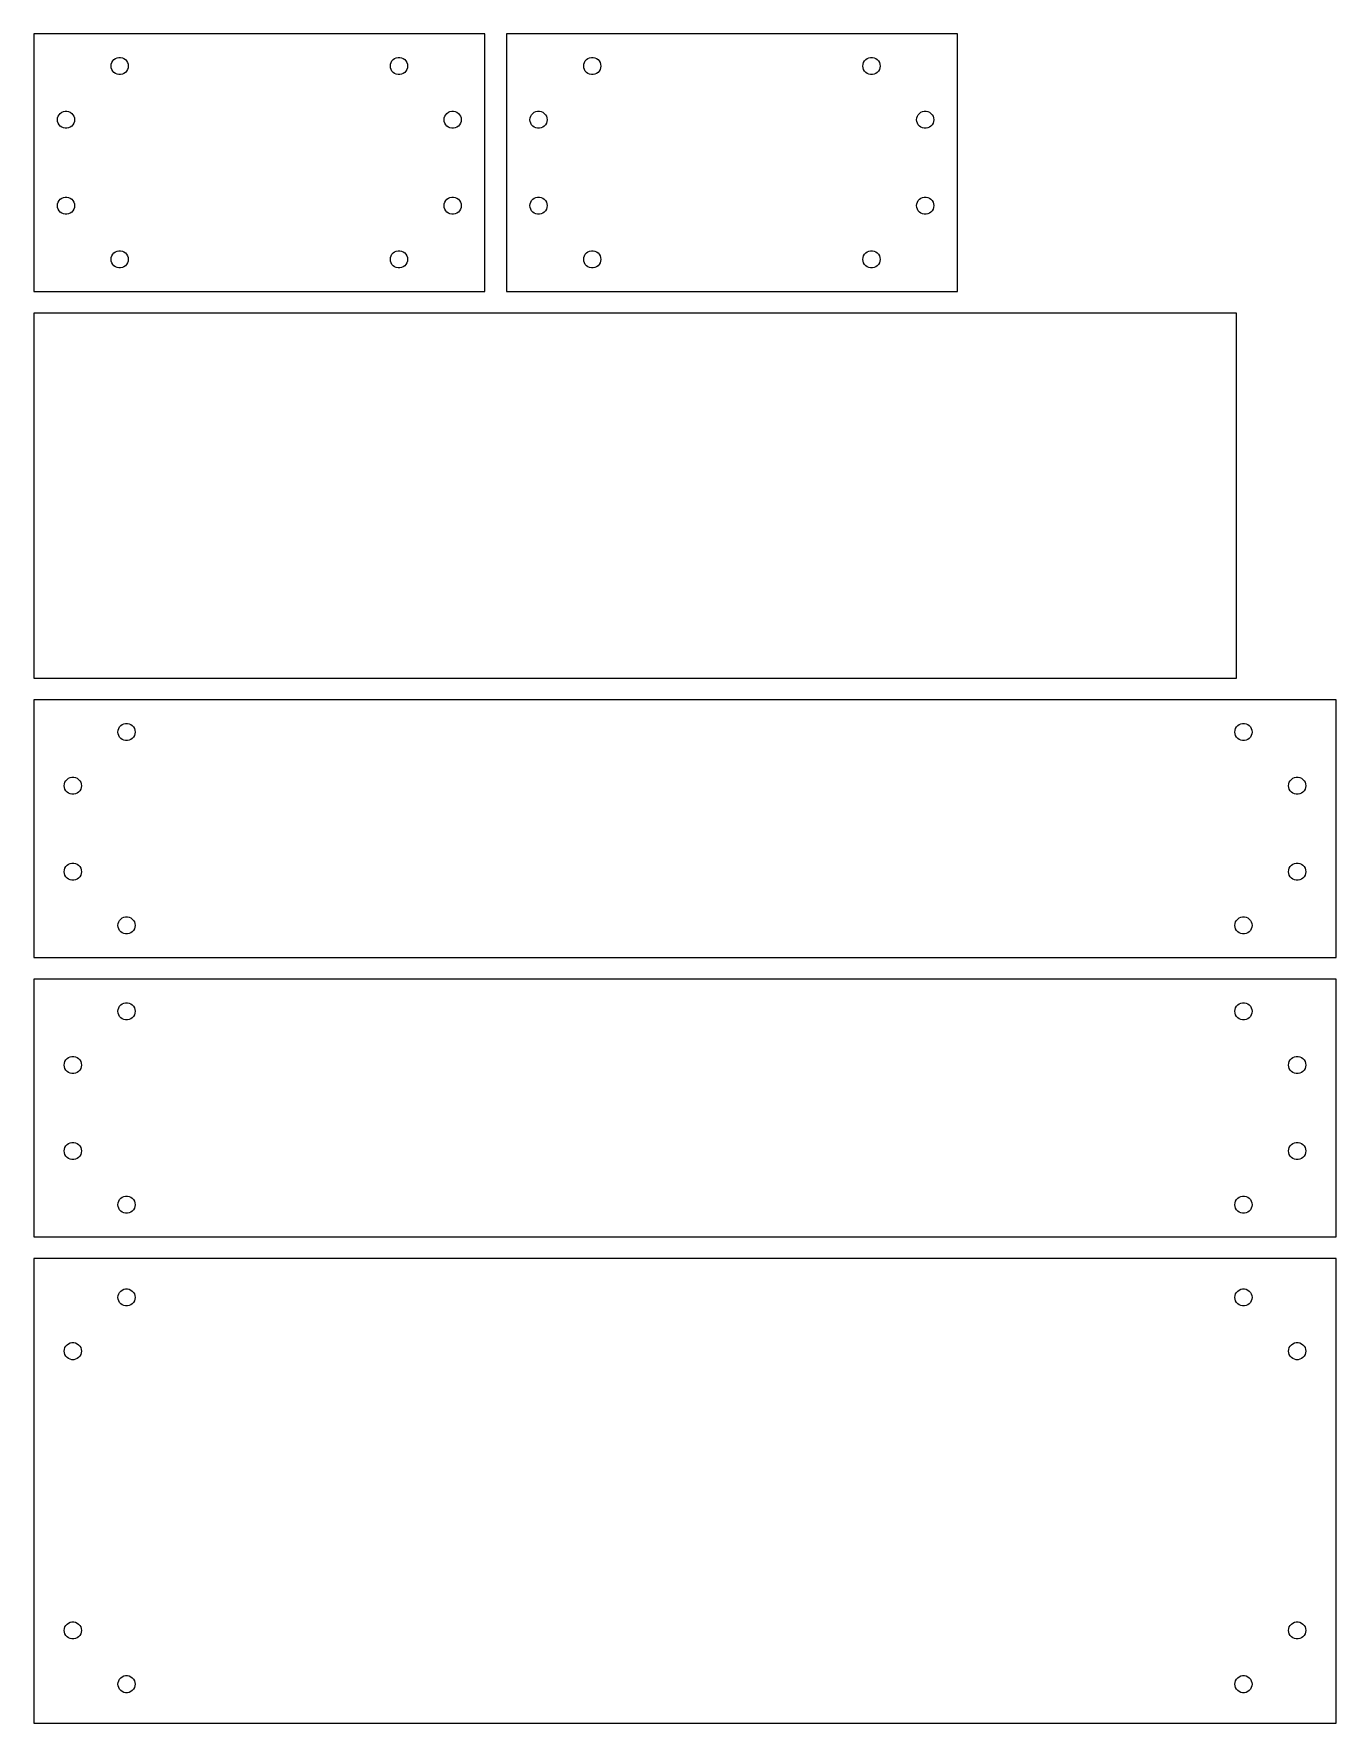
# Model space of a CAD drawing. Header units: metres. Extents: x 0 to 303, y 0 to 393.
import ezdxf

# ---------------------------------------------------------------- set-up
doc = ezdxf.new("R2010")
doc.units = ezdxf.units.M

msp = doc.modelspace()

# ---------------------------------------------------------------- linework, layer by layer
for p, q in [((105, 393.175), (0, 393.175)), ((0, 393.175), (0, 333.175)), ((105, 333.175), (105, 393.175)), ((215, 393.175), (110, 393.175)), ((110, 393.175), (110, 333.175)), ((215, 333.175), (215, 393.175)), ((18, 385.675), (18.0437, 386.091)), ((18.0437, 385.259), (18, 385.675)), ((18.0437, 386.091), (18.1729, 386.488)), ((18.1729, 386.488), (18.382, 386.851)), ((18.382, 386.851), (18.6617, 387.161)), ((18.6617, 387.161), (19, 387.407)), ((19, 387.407), (19.382, 387.577)), ((19.382, 387.577), (19.7909, 387.664)), ((19.7909, 387.664), (20.209, 387.664)), ((20.209, 387.664), (20.618, 387.577)), ((20.618, 387.577), (21, 387.407)), ((21, 387.407), (21.3383, 387.161)), ((21.3383, 387.161), (21.618, 386.851)), ((21.618, 386.851), (21.8271, 386.488)), ((21.8271, 386.488), (21.9563, 386.091)), ((21.9563, 386.091), (22, 385.675)), ((22, 385.675), (21.9563, 385.259)), ((83, 385.675), (83.0437, 386.091)), ((83.0437, 385.259), (83, 385.675)), ((83.0437, 386.091), (83.1729, 386.488)), ((83.1729, 386.488), (83.382, 386.851)), ((83.382, 386.851), (83.6617, 387.161)), ((83.6617, 387.161), (84, 387.407)), ((84, 387.407), (84.382, 387.577)), ((84.382, 387.577), (84.7909, 387.664)), ((84.7909, 387.664), (85.2091, 387.664)), ((85.2091, 387.664), (85.618, 387.577)), ((85.618, 387.577), (86, 387.407)), ((86, 387.407), (86.3383, 387.161)), ((86.3383, 387.161), (86.618, 386.851)), ((86.618, 386.851), (86.8271, 386.488)), ((86.8271, 386.488), (86.9563, 386.091)), ((86.9563, 386.091), (87, 385.675)), ((87, 385.675), (86.9563, 385.259)), ((128, 385.675), (128.044, 386.091)), ((128.044, 385.259), (128, 385.675)), ((128.044, 386.091), (128.173, 386.488)), ((128.173, 386.488), (128.382, 386.851)), ((128.382, 386.851), (128.662, 387.161)), ((128.662, 387.161), (129, 387.407)), ((129, 387.407), (129.382, 387.577)), ((129.382, 387.577), (129.791, 387.664)), ((129.791, 387.664), (130.209, 387.664)), ((130.209, 387.664), (130.618, 387.577)), ((130.618, 387.577), (131, 387.407)), ((131, 387.407), (131.338, 387.161)), ((131.338, 387.161), (131.618, 386.851)), ((131.618, 386.851), (131.827, 386.488)), ((131.827, 386.488), (131.956, 386.091)), ((131.956, 386.091), (132, 385.675)), ((132, 385.675), (131.956, 385.259)), ((193, 385.675), (193.044, 386.091)), ((193.044, 385.259), (193, 385.675)), ((193.044, 386.091), (193.173, 386.488)), ((193.173, 386.488), (193.382, 386.851)), ((193.382, 386.851), (193.662, 387.161)), ((193.662, 387.161), (194, 387.407)), ((194, 387.407), (194.382, 387.577)), ((194.382, 387.577), (194.791, 387.664)), ((194.791, 387.664), (195.209, 387.664)), ((195.209, 387.664), (195.618, 387.577)), ((195.618, 387.577), (196, 387.407)), ((196, 387.407), (196.338, 387.161)), ((196.338, 387.161), (196.618, 386.851)), ((196.618, 386.851), (196.827, 386.488)), ((196.827, 386.488), (196.956, 386.091)), ((196.956, 386.091), (197, 385.675)), ((197, 385.675), (196.956, 385.259)), ((18.1729, 384.862), (18.0437, 385.259)), ((18.382, 384.499), (18.1729, 384.862)), ((18.6617, 384.189), (18.382, 384.499)), ((19, 383.943), (18.6617, 384.189)), ((19.382, 383.773), (19, 383.943)), ((19.7909, 383.686), (19.382, 383.773)), ((20.209, 383.686), (19.7909, 383.686)), ((20.618, 383.773), (20.209, 383.686)), ((21, 383.943), (20.618, 383.773)), ((21.3383, 384.189), (21, 383.943)), ((21.618, 384.499), (21.3383, 384.189)), ((21.8271, 384.862), (21.618, 384.499)), ((21.9563, 385.259), (21.8271, 384.862)), ((83.1729, 384.862), (83.0437, 385.259)), ((83.382, 384.499), (83.1729, 384.862)), ((83.6617, 384.189), (83.382, 384.499)), ((84, 383.943), (83.6617, 384.189)), ((84.382, 383.773), (84, 383.943)), ((84.7909, 383.686), (84.382, 383.773)), ((85.2091, 383.686), (84.7909, 383.686)), ((85.618, 383.773), (85.2091, 383.686)), ((86, 383.943), (85.618, 383.773)), ((86.3383, 384.189), (86, 383.943)), ((86.618, 384.499), (86.3383, 384.189)), ((86.8271, 384.862), (86.618, 384.499)), ((86.9563, 385.259), (86.8271, 384.862)), ((128.173, 384.862), (128.044, 385.259)), ((128.382, 384.499), (128.173, 384.862)), ((128.662, 384.189), (128.382, 384.499)), ((129, 383.943), (128.662, 384.189)), ((129.382, 383.773), (129, 383.943)), ((129.791, 383.686), (129.382, 383.773)), ((130.209, 383.686), (129.791, 383.686)), ((130.618, 383.773), (130.209, 383.686)), ((131, 383.943), (130.618, 383.773)), ((131.338, 384.189), (131, 383.943)), ((131.618, 384.499), (131.338, 384.189)), ((131.827, 384.862), (131.618, 384.499)), ((131.956, 385.259), (131.827, 384.862)), ((193.173, 384.862), (193.044, 385.259)), ((193.382, 384.499), (193.173, 384.862)), ((193.662, 384.189), (193.382, 384.499)), ((194, 383.943), (193.662, 384.189)), ((194.382, 383.773), (194, 383.943)), ((194.791, 383.686), (194.382, 383.773)), ((195.209, 383.686), (194.791, 383.686)), ((195.618, 383.773), (195.209, 383.686)), ((196, 383.943), (195.618, 383.773)), ((196.338, 384.189), (196, 383.943)), ((196.618, 384.499), (196.338, 384.189)), ((196.827, 384.862), (196.618, 384.499)), ((196.956, 385.259), (196.827, 384.862)), ((5.5, 373.175), (5.5437, 373.591)), ((5.5437, 373.591), (5.6729, 373.988)), ((5.6729, 373.988), (5.88196, 374.351)), ((5.88196, 374.351), (6.16173, 374.661)), ((6.16173, 374.661), (6.5, 374.907)), ((6.5, 374.907), (6.88196, 375.077)), ((6.88196, 375.077), (7.29094, 375.164)), ((7.29094, 375.164), (7.70905, 375.164)), ((7.70905, 375.164), (8.11803, 375.077)), ((8.11803, 375.077), (8.5, 374.907)), ((8.5, 374.907), (8.83826, 374.661)), ((8.83826, 374.661), (9.11803, 374.351)), ((9.11803, 374.351), (9.32709, 373.988)), ((9.32709, 373.988), (9.45628, 373.591)), ((9.45628, 373.591), (9.5, 373.175)), ((95.5, 373.175), (95.5437, 373.591)), ((95.5437, 373.591), (95.6729, 373.988)), ((95.6729, 373.988), (95.882, 374.351)), ((95.882, 374.351), (96.1617, 374.661)), ((96.1617, 374.661), (96.5, 374.907)), ((96.5, 374.907), (96.882, 375.077)), ((96.882, 375.077), (97.2909, 375.164)), ((97.2909, 375.164), (97.7091, 375.164)), ((97.7091, 375.164), (98.118, 375.077)), ((98.118, 375.077), (98.5, 374.907)), ((98.5, 374.907), (98.8383, 374.661)), ((98.8383, 374.661), (99.118, 374.351)), ((99.118, 374.351), (99.3271, 373.988)), ((99.3271, 373.988), (99.4563, 373.591)), ((99.4563, 373.591), (99.5, 373.175)), ((115.5, 373.175), (115.544, 373.591)), ((115.544, 373.591), (115.673, 373.988)), ((115.673, 373.988), (115.882, 374.351)), ((115.882, 374.351), (116.162, 374.661)), ((116.162, 374.661), (116.5, 374.907)), ((116.5, 374.907), (116.882, 375.077)), ((116.882, 375.077), (117.291, 375.164)), ((117.291, 375.164), (117.709, 375.164)), ((117.709, 375.164), (118.118, 375.077)), ((118.118, 375.077), (118.5, 374.907)), ((118.5, 374.907), (118.838, 374.661)), ((118.838, 374.661), (119.118, 374.351)), ((119.118, 374.351), (119.327, 373.988)), ((119.327, 373.988), (119.456, 373.591)), ((119.456, 373.591), (119.5, 373.175)), ((205.5, 373.175), (205.544, 373.591)), ((205.544, 373.591), (205.673, 373.988)), ((205.673, 373.988), (205.882, 374.351)), ((205.882, 374.351), (206.162, 374.661)), ((206.162, 374.661), (206.5, 374.907)), ((206.5, 374.907), (206.882, 375.077)), ((206.882, 375.077), (207.291, 375.164)), ((207.291, 375.164), (207.709, 375.164)), ((207.709, 375.164), (208.118, 375.077)), ((208.118, 375.077), (208.5, 374.907)), ((208.5, 374.907), (208.838, 374.661)), ((208.838, 374.661), (209.118, 374.351)), ((209.118, 374.351), (209.327, 373.988)), ((209.327, 373.988), (209.456, 373.591)), ((209.456, 373.591), (209.5, 373.175)), ((5.5437, 372.759), (5.5, 373.175)), ((5.6729, 372.362), (5.5437, 372.759)), ((5.88196, 371.999), (5.6729, 372.362)), ((6.16173, 371.689), (5.88196, 371.999)), ((6.49998, 371.443), (6.16173, 371.689)), ((6.88196, 371.273), (6.49998, 371.443)), ((7.29094, 371.186), (6.88196, 371.273)), ((7.70905, 371.186), (7.29094, 371.186)), ((8.11803, 371.273), (7.70905, 371.186)), ((8.5, 371.443), (8.11803, 371.273)), ((8.83826, 371.689), (8.5, 371.443)), ((9.11803, 371.999), (8.83826, 371.689)), ((9.32709, 372.362), (9.11803, 371.999)), ((9.45628, 372.759), (9.32709, 372.362)), ((9.5, 373.175), (9.45628, 372.759)), ((95.5437, 372.759), (95.5, 373.175)), ((95.6729, 372.362), (95.5437, 372.759)), ((95.882, 371.999), (95.6729, 372.362)), ((96.1617, 371.689), (95.882, 371.999)), ((96.5, 371.443), (96.1617, 371.689)), ((96.882, 371.273), (96.5, 371.443)), ((97.2909, 371.186), (96.882, 371.273)), ((97.7091, 371.186), (97.2909, 371.186)), ((98.118, 371.273), (97.7091, 371.186)), ((98.5, 371.443), (98.118, 371.273)), ((98.8383, 371.689), (98.5, 371.443)), ((99.118, 371.999), (98.8383, 371.689)), ((99.3271, 372.362), (99.118, 371.999)), ((99.4563, 372.759), (99.3271, 372.362)), ((99.5, 373.175), (99.4563, 372.759)), ((115.544, 372.759), (115.5, 373.175)), ((115.673, 372.362), (115.544, 372.759)), ((115.882, 371.999), (115.673, 372.362)), ((116.162, 371.689), (115.882, 371.999)), ((116.5, 371.443), (116.162, 371.689)), ((116.882, 371.273), (116.5, 371.443)), ((117.291, 371.186), (116.882, 371.273)), ((117.709, 371.186), (117.291, 371.186)), ((118.118, 371.273), (117.709, 371.186)), ((118.5, 371.443), (118.118, 371.273)), ((118.838, 371.689), (118.5, 371.443)), ((119.118, 371.999), (118.838, 371.689)), ((119.327, 372.362), (119.118, 371.999)), ((119.456, 372.759), (119.327, 372.362)), ((119.5, 373.175), (119.456, 372.759)), ((205.544, 372.759), (205.5, 373.175)), ((205.673, 372.362), (205.544, 372.759)), ((205.882, 371.999), (205.673, 372.362)), ((206.162, 371.689), (205.882, 371.999)), ((206.5, 371.443), (206.162, 371.689)), ((206.882, 371.273), (206.5, 371.443)), ((207.291, 371.186), (206.882, 371.273)), ((207.709, 371.186), (207.291, 371.186)), ((208.118, 371.273), (207.709, 371.186)), ((208.5, 371.443), (208.118, 371.273)), ((208.838, 371.689), (208.5, 371.443)), ((209.118, 371.999), (208.838, 371.689)), ((209.327, 372.362), (209.118, 371.999)), ((209.456, 372.759), (209.327, 372.362)), ((209.5, 373.175), (209.456, 372.759)), ((5.5437, 353.591), (5.6729, 353.988)), ((5.6729, 353.988), (5.88196, 354.351)), ((5.88196, 354.351), (6.16173, 354.661)), ((6.16173, 354.661), (6.5, 354.907)), ((6.5, 354.907), (6.88196, 355.077)), ((6.88196, 355.077), (7.29094, 355.164)), ((7.29094, 355.164), (7.70905, 355.164)), ((7.70905, 355.164), (8.11803, 355.077)), ((8.11803, 355.077), (8.5, 354.907)), ((8.5, 354.907), (8.83826, 354.661)), ((8.83826, 354.661), (9.11803, 354.351)), ((9.11803, 354.351), (9.32709, 353.988)), ((9.32709, 353.988), (9.45628, 353.591)), ((95.5437, 353.591), (95.6729, 353.988)), ((95.6729, 353.988), (95.882, 354.351)), ((95.882, 354.351), (96.1617, 354.661)), ((96.1617, 354.661), (96.5, 354.907)), ((96.5, 354.907), (96.882, 355.077)), ((96.882, 355.077), (97.2909, 355.164)), ((97.2909, 355.164), (97.7091, 355.164)), ((97.7091, 355.164), (98.118, 355.077)), ((98.118, 355.077), (98.5, 354.907)), ((98.5, 354.907), (98.8383, 354.661)), ((98.8383, 354.661), (99.118, 354.351)), ((99.118, 354.351), (99.3271, 353.988)), ((99.3271, 353.988), (99.4563, 353.591)), ((115.544, 353.591), (115.673, 353.988)), ((115.673, 353.988), (115.882, 354.351)), ((115.882, 354.351), (116.162, 354.661)), ((116.162, 354.661), (116.5, 354.907)), ((116.5, 354.907), (116.882, 355.077)), ((116.882, 355.077), (117.291, 355.164)), ((117.291, 355.164), (117.709, 355.164)), ((117.709, 355.164), (118.118, 355.077)), ((118.118, 355.077), (118.5, 354.907)), ((118.5, 354.907), (118.838, 354.661)), ((118.838, 354.661), (119.118, 354.351)), ((119.118, 354.351), (119.327, 353.988)), ((119.327, 353.988), (119.456, 353.591)), ((205.544, 353.591), (205.673, 353.988)), ((205.673, 353.988), (205.882, 354.351)), ((205.882, 354.351), (206.162, 354.661)), ((206.162, 354.661), (206.5, 354.907)), ((206.5, 354.907), (206.882, 355.077)), ((206.882, 355.077), (207.291, 355.164)), ((207.291, 355.164), (207.709, 355.164)), ((207.709, 355.164), (208.118, 355.077)), ((208.118, 355.077), (208.5, 354.907)), ((208.5, 354.907), (208.838, 354.661)), ((208.838, 354.661), (209.118, 354.351)), ((209.118, 354.351), (209.327, 353.988)), ((209.327, 353.988), (209.456, 353.591)), ((5.5, 353.175), (5.5437, 353.591)), ((5.5437, 352.759), (5.5, 353.175)), ((5.6729, 352.362), (5.5437, 352.759)), ((5.88196, 351.999), (5.6729, 352.362)), ((6.16173, 351.689), (5.88196, 351.999)), ((6.49998, 351.443), (6.16173, 351.689)), ((6.88196, 351.273), (6.49998, 351.443)), ((7.29094, 351.186), (6.88196, 351.273)), ((7.70905, 351.186), (7.29094, 351.186)), ((8.11803, 351.273), (7.70905, 351.186)), ((8.5, 351.443), (8.11803, 351.273)), ((8.83826, 351.689), (8.5, 351.443)), ((9.11803, 351.999), (8.83826, 351.689)), ((9.32709, 352.362), (9.11803, 351.999)), ((9.45628, 352.759), (9.32709, 352.362)), ((9.45628, 353.591), (9.5, 353.175)), ((9.5, 353.175), (9.45628, 352.759)), ((95.5, 353.175), (95.5437, 353.591)), ((95.5437, 352.759), (95.5, 353.175)), ((95.6729, 352.362), (95.5437, 352.759)), ((95.882, 351.999), (95.6729, 352.362)), ((96.1617, 351.689), (95.882, 351.999)), ((96.5, 351.443), (96.1617, 351.689)), ((96.882, 351.273), (96.5, 351.443)), ((97.2909, 351.186), (96.882, 351.273)), ((97.7091, 351.186), (97.2909, 351.186)), ((98.118, 351.273), (97.7091, 351.186)), ((98.5, 351.443), (98.118, 351.273)), ((98.8383, 351.689), (98.5, 351.443)), ((99.118, 351.999), (98.8383, 351.689)), ((99.3271, 352.362), (99.118, 351.999)), ((99.4563, 352.759), (99.3271, 352.362)), ((99.4563, 353.591), (99.5, 353.175)), ((99.5, 353.175), (99.4563, 352.759)), ((115.5, 353.175), (115.544, 353.591)), ((115.544, 352.759), (115.5, 353.175)), ((115.673, 352.362), (115.544, 352.759)), ((115.882, 351.999), (115.673, 352.362)), ((116.162, 351.689), (115.882, 351.999)), ((116.5, 351.443), (116.162, 351.689)), ((116.882, 351.273), (116.5, 351.443)), ((117.291, 351.186), (116.882, 351.273)), ((117.709, 351.186), (117.291, 351.186)), ((118.118, 351.273), (117.709, 351.186)), ((118.5, 351.443), (118.118, 351.273)), ((118.838, 351.689), (118.5, 351.443)), ((119.118, 351.999), (118.838, 351.689)), ((119.327, 352.362), (119.118, 351.999)), ((119.456, 352.759), (119.327, 352.362)), ((119.456, 353.591), (119.5, 353.175)), ((119.5, 353.175), (119.456, 352.759)), ((205.5, 353.175), (205.544, 353.591)), ((205.544, 352.759), (205.5, 353.175)), ((205.673, 352.362), (205.544, 352.759)), ((205.882, 351.999), (205.673, 352.362)), ((206.162, 351.689), (205.882, 351.999)), ((206.5, 351.443), (206.162, 351.689)), ((206.882, 351.273), (206.5, 351.443)), ((207.291, 351.186), (206.882, 351.273)), ((207.709, 351.186), (207.291, 351.186)), ((208.118, 351.273), (207.709, 351.186)), ((208.5, 351.443), (208.118, 351.273)), ((208.838, 351.689), (208.5, 351.443)), ((209.118, 351.999), (208.838, 351.689)), ((209.327, 352.362), (209.118, 351.999)), ((209.456, 352.759), (209.327, 352.362)), ((209.456, 353.591), (209.5, 353.175)), ((209.5, 353.175), (209.456, 352.759)), ((18.382, 341.851), (18.6617, 342.161)), ((18.6617, 342.161), (19, 342.407)), ((19, 342.407), (19.382, 342.577)), ((19.382, 342.577), (19.7909, 342.664)), ((19.7909, 342.664), (20.209, 342.664)), ((20.209, 342.664), (20.618, 342.577)), ((20.618, 342.577), (21, 342.407)), ((21, 342.407), (21.3383, 342.161)), ((21.3383, 342.161), (21.618, 341.851)), ((83.382, 341.851), (83.6617, 342.161)), ((83.6617, 342.161), (84, 342.407)), ((84, 342.407), (84.382, 342.577)), ((84.382, 342.577), (84.7909, 342.664)), ((84.7909, 342.664), (85.2091, 342.664)), ((85.2091, 342.664), (85.618, 342.577)), ((85.618, 342.577), (86, 342.407)), ((86, 342.407), (86.3383, 342.161)), ((86.3383, 342.161), (86.618, 341.851)), ((128.382, 341.851), (128.662, 342.161)), ((128.662, 342.161), (129, 342.407)), ((129, 342.407), (129.382, 342.577)), ((129.382, 342.577), (129.791, 342.664)), ((129.791, 342.664), (130.209, 342.664)), ((130.209, 342.664), (130.618, 342.577)), ((130.618, 342.577), (131, 342.407)), ((131, 342.407), (131.338, 342.161)), ((131.338, 342.161), (131.618, 341.851)), ((193.382, 341.851), (193.662, 342.161)), ((193.662, 342.161), (194, 342.407)), ((194, 342.407), (194.382, 342.577)), ((194.382, 342.577), (194.791, 342.664)), ((194.791, 342.664), (195.209, 342.664)), ((195.209, 342.664), (195.618, 342.577)), ((195.618, 342.577), (196, 342.407)), ((196, 342.407), (196.338, 342.161)), ((196.338, 342.161), (196.618, 341.851)), ((18, 340.675), (18.0437, 341.091)), ((18.0437, 340.259), (18, 340.675)), ((18.0437, 341.091), (18.1729, 341.488)), ((18.1729, 339.862), (18.0437, 340.259)), ((18.1729, 341.488), (18.382, 341.851)), ((18.382, 339.499), (18.1729, 339.862)), ((18.6617, 339.189), (18.382, 339.499)), ((19, 338.943), (18.6617, 339.189)), ((19.382, 338.773), (19, 338.943)), ((19.7909, 338.686), (19.382, 338.773)), ((20.209, 338.686), (19.7909, 338.686)), ((20.618, 338.773), (20.209, 338.686)), ((21, 338.943), (20.618, 338.773)), ((21.3383, 339.189), (21, 338.943)), ((21.618, 339.499), (21.3383, 339.189)), ((21.618, 341.851), (21.8271, 341.488)), ((21.8271, 339.862), (21.618, 339.499)), ((21.8271, 341.488), (21.9563, 341.091)), ((21.9563, 340.259), (21.8271, 339.862)), ((21.9563, 341.091), (22, 340.675)), ((22, 340.675), (21.9563, 340.259)), ((83, 340.675), (83.0437, 341.091)), ((83.0437, 340.259), (83, 340.675)), ((83.0437, 341.091), (83.1729, 341.488)), ((83.1729, 339.862), (83.0437, 340.259)), ((83.1729, 341.488), (83.382, 341.851)), ((83.382, 339.499), (83.1729, 339.862)), ((83.6617, 339.189), (83.382, 339.499)), ((84, 338.943), (83.6617, 339.189)), ((84.382, 338.773), (84, 338.943)), ((84.7909, 338.686), (84.382, 338.773)), ((85.2091, 338.686), (84.7909, 338.686)), ((85.618, 338.773), (85.2091, 338.686)), ((86, 338.943), (85.618, 338.773)), ((86.3383, 339.189), (86, 338.943)), ((86.618, 339.499), (86.3383, 339.189)), ((86.618, 341.851), (86.8271, 341.488)), ((86.8271, 339.862), (86.618, 339.499)), ((86.8271, 341.488), (86.9563, 341.091)), ((86.9563, 340.259), (86.8271, 339.862)), ((86.9563, 341.091), (87, 340.675)), ((87, 340.675), (86.9563, 340.259)), ((128, 340.675), (128.044, 341.091)), ((128.044, 340.259), (128, 340.675)), ((128.044, 341.091), (128.173, 341.488)), ((128.173, 339.862), (128.044, 340.259)), ((128.173, 341.488), (128.382, 341.851)), ((128.382, 339.499), (128.173, 339.862)), ((128.662, 339.189), (128.382, 339.499)), ((129, 338.943), (128.662, 339.189)), ((129.382, 338.773), (129, 338.943)), ((129.791, 338.686), (129.382, 338.773)), ((130.209, 338.686), (129.791, 338.686)), ((130.618, 338.773), (130.209, 338.686)), ((131, 338.943), (130.618, 338.773)), ((131.338, 339.189), (131, 338.943)), ((131.618, 339.499), (131.338, 339.189)), ((131.618, 341.851), (131.827, 341.488)), ((131.827, 339.862), (131.618, 339.499)), ((131.827, 341.488), (131.956, 341.091)), ((131.956, 340.259), (131.827, 339.862)), ((131.956, 341.091), (132, 340.675)), ((132, 340.675), (131.956, 340.259)), ((193, 340.675), (193.044, 341.091)), ((193.044, 340.259), (193, 340.675)), ((193.044, 341.091), (193.173, 341.488)), ((193.173, 339.862), (193.044, 340.259)), ((193.173, 341.488), (193.382, 341.851)), ((193.382, 339.499), (193.173, 339.862)), ((193.662, 339.189), (193.382, 339.499)), ((194, 338.943), (193.662, 339.189)), ((194.382, 338.773), (194, 338.943)), ((194.791, 338.686), (194.382, 338.773)), ((195.209, 338.686), (194.791, 338.686)), ((195.618, 338.773), (195.209, 338.686)), ((196, 338.943), (195.618, 338.773)), ((196.338, 339.189), (196, 338.943)), ((196.618, 339.499), (196.338, 339.189)), ((196.618, 341.851), (196.827, 341.488)), ((196.827, 339.862), (196.618, 339.499)), ((196.827, 341.488), (196.956, 341.091)), ((196.956, 340.259), (196.827, 339.862)), ((196.956, 341.091), (197, 340.675)), ((197, 340.675), (196.956, 340.259)), ((0, 333.175), (105, 333.175)), ((110, 333.175), (215, 333.175)), ((280, 328.175), (0, 328.175)), ((0, 328.175), (0, 243.175)), ((280, 243.175), (280, 328.175)), ((0, 243.175), (280, 243.175)), ((303.175, 238.175), (0, 238.175)), ((0, 238.175), (0, 178.175)), ((303.175, 178.175), (303.175, 238.175)), ((19.9695, 231.851), (20.2492, 232.161)), ((20.2492, 232.161), (20.5875, 232.407)), ((20.5875, 232.407), (20.9695, 232.577)), ((20.9695, 232.577), (21.3784, 232.664)), ((21.3784, 232.664), (21.7966, 232.664)), ((21.7966, 232.664), (22.2055, 232.577)), ((22.2055, 232.577), (22.5875, 232.407)), ((22.5875, 232.407), (22.9258, 232.161)), ((22.9258, 232.161), (23.2055, 231.851)), ((279.969, 231.851), (280.249, 232.161)), ((280.249, 232.161), (280.587, 232.407)), ((280.587, 232.407), (280.969, 232.577)), ((280.969, 232.577), (281.378, 232.664)), ((281.378, 232.664), (281.797, 232.664)), ((281.797, 232.664), (282.206, 232.577)), ((282.206, 232.577), (282.587, 232.407)), ((282.587, 232.407), (282.926, 232.161)), ((282.926, 232.161), (283.206, 231.851)), ((19.5875, 230.675), (19.6312, 231.091)), ((19.6312, 230.259), (19.5875, 230.675)), ((19.6312, 231.091), (19.7604, 231.488)), ((19.7604, 229.862), (19.6312, 230.259)), ((19.7604, 231.488), (19.9695, 231.851)), ((19.9695, 229.499), (19.7604, 229.862)), ((20.2492, 229.189), (19.9695, 229.499)), ((20.5875, 228.943), (20.2492, 229.189)), ((20.9695, 228.773), (20.5875, 228.943)), ((21.3784, 228.686), (20.9695, 228.773)), ((21.7966, 228.686), (21.3784, 228.686)), ((22.2055, 228.773), (21.7966, 228.686)), ((22.5875, 228.943), (22.2055, 228.773)), ((22.9258, 229.189), (22.5875, 228.943)), ((23.2055, 229.499), (22.9258, 229.189)), ((23.2055, 231.851), (23.4146, 231.488)), ((23.4146, 229.862), (23.2055, 229.499)), ((23.4146, 231.488), (23.5438, 231.091)), ((23.5438, 230.259), (23.4146, 229.862)), ((23.5438, 231.091), (23.5875, 230.675)), ((23.5875, 230.675), (23.5438, 230.259)), ((279.587, 230.675), (279.631, 231.091)), ((279.631, 230.259), (279.587, 230.675)), ((279.631, 231.091), (279.76, 231.488)), ((279.76, 229.862), (279.631, 230.259)), ((279.76, 231.488), (279.969, 231.851)), ((279.969, 229.499), (279.76, 229.862)), ((280.249, 229.189), (279.969, 229.499)), ((280.587, 228.943), (280.249, 229.189)), ((280.969, 228.773), (280.587, 228.943)), ((281.378, 228.686), (280.969, 228.773)), ((281.797, 228.686), (281.378, 228.686)), ((282.206, 228.773), (281.797, 228.686)), ((282.587, 228.943), (282.206, 228.773)), ((282.926, 229.189), (282.587, 228.943)), ((283.206, 229.499), (282.926, 229.189)), ((283.206, 231.851), (283.415, 231.488)), ((283.415, 229.862), (283.206, 229.499)), ((283.415, 231.488), (283.544, 231.091)), ((283.544, 230.259), (283.415, 229.862)), ((283.544, 231.091), (283.587, 230.675)), ((283.587, 230.675), (283.544, 230.259)), ((7.08749, 218.175), (7.1312, 218.591)), ((7.1312, 217.759), (7.08749, 218.175)), ((7.1312, 218.591), (7.26041, 218.988)), ((7.26041, 217.362), (7.1312, 217.759)), ((7.26041, 218.988), (7.46945, 219.351)), ((7.46945, 216.999), (7.26041, 217.362)), ((7.46945, 219.351), (7.74924, 219.661)), ((7.74924, 216.689), (7.46945, 216.999)), ((7.74924, 219.661), (8.08749, 219.907)), ((8.08749, 216.443), (7.74924, 216.689)), ((8.08749, 219.907), (8.46945, 220.077)), ((8.46945, 216.273), (8.08749, 216.443)), ((8.46945, 220.077), (8.87843, 220.164)), ((8.87843, 216.186), (8.46945, 216.273)), ((8.87843, 220.164), (9.29655, 220.164)), ((9.29655, 220.164), (9.70552, 220.077)), ((9.70552, 216.273), (9.29655, 216.186)), ((9.70552, 220.077), (10.0875, 219.907)), ((10.0875, 216.443), (9.70552, 216.273)), ((10.0875, 219.907), (10.4258, 219.661)), ((10.4258, 216.689), (10.0875, 216.443)), ((10.4258, 219.661), (10.7055, 219.351)), ((10.7055, 216.999), (10.4258, 216.689)), ((10.7055, 219.351), (10.9146, 218.988)), ((10.9146, 217.362), (10.7055, 216.999)), ((10.9146, 218.988), (11.0438, 218.591)), ((11.0438, 217.759), (10.9146, 217.362)), ((11.0438, 218.591), (11.0875, 218.175)), ((11.0875, 218.175), (11.0438, 217.759)), ((292.087, 218.175), (292.131, 218.591)), ((292.131, 217.759), (292.087, 218.175)), ((292.131, 218.591), (292.26, 218.988)), ((292.26, 217.362), (292.131, 217.759)), ((292.26, 218.988), (292.469, 219.351)), ((292.469, 216.999), (292.26, 217.362)), ((292.469, 219.351), (292.749, 219.661)), ((292.749, 216.689), (292.469, 216.999)), ((292.749, 219.661), (293.087, 219.907)), ((293.087, 216.443), (292.749, 216.689)), ((293.087, 219.907), (293.469, 220.077)), ((293.469, 216.273), (293.087, 216.443)), ((293.469, 220.077), (293.878, 220.164)), ((293.878, 216.186), (293.469, 216.273)), ((293.878, 220.164), (294.297, 220.164)), ((294.297, 220.164), (294.706, 220.077)), ((294.706, 216.273), (294.297, 216.186)), ((294.706, 220.077), (295.087, 219.907)), ((295.087, 216.443), (294.706, 216.273)), ((295.087, 219.907), (295.426, 219.661)), ((295.426, 216.689), (295.087, 216.443)), ((295.426, 219.661), (295.706, 219.351)), ((295.706, 216.999), (295.426, 216.689)), ((295.706, 219.351), (295.915, 218.988)), ((295.915, 217.362), (295.706, 216.999)), ((295.915, 218.988), (296.044, 218.591)), ((296.044, 217.759), (295.915, 217.362)), ((296.044, 218.591), (296.087, 218.175)), ((296.087, 218.175), (296.044, 217.759)), ((9.29655, 216.186), (8.87843, 216.186)), ((294.297, 216.186), (293.878, 216.186)), ((7.08749, 198.175), (7.1312, 198.591)), ((7.1312, 197.759), (7.08749, 198.175)), ((7.1312, 198.591), (7.26041, 198.988)), ((7.26041, 197.362), (7.1312, 197.759)), ((7.26041, 198.988), (7.46945, 199.351)), ((7.46945, 196.999), (7.26041, 197.362)), ((7.46945, 199.351), (7.74924, 199.661)), ((7.74924, 196.689), (7.46945, 196.999)), ((7.74924, 199.661), (8.08749, 199.907)), ((8.08749, 196.443), (7.74924, 196.689)), ((8.08749, 199.907), (8.46945, 200.077)), ((8.46945, 200.077), (8.87843, 200.164)), ((8.87843, 200.164), (9.29655, 200.164)), ((9.29655, 200.164), (9.70552, 200.077)), ((9.70552, 200.077), (10.0875, 199.907)), ((10.0875, 199.907), (10.4258, 199.661)), ((10.4258, 196.689), (10.0875, 196.443)), ((10.4258, 199.661), (10.7055, 199.351)), ((10.7055, 196.999), (10.4258, 196.689)), ((10.7055, 199.351), (10.9146, 198.988)), ((10.9146, 197.362), (10.7055, 196.999)), ((10.9146, 198.988), (11.0438, 198.591)), ((11.0438, 197.759), (10.9146, 197.362)), ((11.0438, 198.591), (11.0875, 198.175)), ((11.0875, 198.175), (11.0438, 197.759)), ((292.087, 198.175), (292.131, 198.591)), ((292.131, 197.759), (292.087, 198.175)), ((292.131, 198.591), (292.26, 198.988)), ((292.26, 197.362), (292.131, 197.759)), ((292.26, 198.988), (292.469, 199.351)), ((292.469, 196.999), (292.26, 197.362)), ((292.469, 199.351), (292.749, 199.661)), ((292.749, 196.689), (292.469, 196.999)), ((292.749, 199.661), (293.087, 199.907)), ((293.087, 196.443), (292.749, 196.689)), ((293.087, 199.907), (293.469, 200.077)), ((293.469, 200.077), (293.878, 200.164)), ((293.878, 200.164), (294.297, 200.164)), ((294.297, 200.164), (294.706, 200.077)), ((294.706, 200.077), (295.087, 199.907)), ((295.087, 199.907), (295.426, 199.661)), ((295.426, 196.689), (295.087, 196.443)), ((295.426, 199.661), (295.706, 199.351)), ((295.706, 196.999), (295.426, 196.689)), ((295.706, 199.351), (295.915, 198.988)), ((295.915, 197.362), (295.706, 196.999)), ((295.915, 198.988), (296.044, 198.591)), ((296.044, 197.759), (295.915, 197.362)), ((296.044, 198.591), (296.087, 198.175)), ((296.087, 198.175), (296.044, 197.759)), ((8.46945, 196.273), (8.08749, 196.443)), ((8.87843, 196.186), (8.46945, 196.273)), ((9.29655, 196.186), (8.87843, 196.186)), ((9.70552, 196.273), (9.29655, 196.186)), ((10.0875, 196.443), (9.70552, 196.273)), ((293.469, 196.273), (293.087, 196.443)), ((293.878, 196.186), (293.469, 196.273)), ((294.297, 196.186), (293.878, 196.186)), ((294.706, 196.273), (294.297, 196.186)), ((295.087, 196.443), (294.706, 196.273)), ((19.5875, 185.675), (19.6312, 186.091)), ((19.6312, 185.259), (19.5875, 185.675)), ((19.6312, 186.091), (19.7604, 186.488)), ((19.7604, 184.862), (19.6312, 185.259)), ((19.7604, 186.488), (19.9695, 186.851)), ((19.9695, 184.499), (19.7604, 184.862)), ((19.9695, 186.851), (20.2492, 187.161)), ((20.2492, 187.161), (20.5875, 187.407)), ((20.5875, 187.407), (20.9695, 187.577)), ((20.9695, 187.577), (21.3784, 187.664)), ((21.3784, 187.664), (21.7966, 187.664)), ((21.7966, 187.664), (22.2055, 187.577)), ((22.2055, 187.577), (22.5875, 187.407)), ((22.5875, 187.407), (22.9258, 187.161)), ((22.9258, 187.161), (23.2055, 186.851)), ((23.2055, 186.851), (23.4146, 186.488)), ((23.4146, 184.862), (23.2055, 184.499)), ((23.4146, 186.488), (23.5438, 186.091)), ((23.5438, 185.259), (23.4146, 184.862)), ((23.5438, 186.091), (23.5875, 185.675)), ((23.5875, 185.675), (23.5438, 185.259)), ((279.587, 185.675), (279.631, 186.091)), ((279.631, 185.259), (279.587, 185.675)), ((279.631, 186.091), (279.76, 186.488)), ((279.76, 184.862), (279.631, 185.259)), ((279.76, 186.488), (279.969, 186.851)), ((279.969, 184.499), (279.76, 184.862)), ((279.969, 186.851), (280.249, 187.161)), ((280.249, 187.161), (280.587, 187.407)), ((280.587, 187.407), (280.969, 187.577)), ((280.969, 187.577), (281.378, 187.664)), ((281.378, 187.664), (281.797, 187.664)), ((281.797, 187.664), (282.206, 187.577)), ((282.206, 187.577), (282.587, 187.407)), ((282.587, 187.407), (282.926, 187.161)), ((282.926, 187.161), (283.206, 186.851)), ((283.206, 186.851), (283.415, 186.488)), ((283.415, 184.862), (283.206, 184.499)), ((283.415, 186.488), (283.544, 186.091)), ((283.544, 185.259), (283.415, 184.862)), ((283.544, 186.091), (283.587, 185.675)), ((283.587, 185.675), (283.544, 185.259)), ((20.2492, 184.189), (19.9695, 184.499)), ((20.5875, 183.943), (20.2492, 184.189)), ((20.9695, 183.773), (20.5875, 183.943)), ((21.3784, 183.686), (20.9695, 183.773)), ((21.7966, 183.686), (21.3784, 183.686)), ((22.2055, 183.773), (21.7966, 183.686)), ((22.5875, 183.943), (22.2055, 183.773)), ((22.9258, 184.189), (22.5875, 183.943)), ((23.2055, 184.499), (22.9258, 184.189)), ((280.249, 184.189), (279.969, 184.499)), ((280.587, 183.943), (280.249, 184.189)), ((280.969, 183.773), (280.587, 183.943)), ((281.378, 183.686), (280.969, 183.773)), ((281.797, 183.686), (281.378, 183.686)), ((282.206, 183.773), (281.797, 183.686)), ((282.587, 183.943), (282.206, 183.773)), ((282.926, 184.189), (282.587, 183.943)), ((283.206, 184.499), (282.926, 184.189)), ((0, 178.175), (303.175, 178.175)), ((303.175, 173.175), (0, 173.175)), ((0, 173.175), (0, 113.175)), ((303.175, 113.175), (303.175, 173.175)), ((19.5875, 165.675), (19.6312, 166.091)), ((19.6312, 165.259), (19.5875, 165.675)), ((19.6312, 166.091), (19.7604, 166.488)), ((19.7604, 164.862), (19.6312, 165.259)), ((19.7604, 166.488), (19.9695, 166.851)), ((19.9695, 166.851), (20.2492, 167.161)), ((20.2492, 167.161), (20.5875, 167.407)), ((20.5875, 167.407), (20.9695, 167.577)), ((20.9695, 167.577), (21.3784, 167.664)), ((21.3784, 167.664), (21.7966, 167.664)), ((21.7966, 167.664), (22.2055, 167.577)), ((22.2055, 167.577), (22.5875, 167.407)), ((22.5875, 167.407), (22.9258, 167.161)), ((22.9258, 167.161), (23.2055, 166.851)), ((23.2055, 166.851), (23.4146, 166.488)), ((23.4146, 166.488), (23.5438, 166.091)), ((23.5438, 165.259), (23.4146, 164.862)), ((23.5438, 166.091), (23.5875, 165.675)), ((23.5875, 165.675), (23.5438, 165.259)), ((279.587, 165.675), (279.631, 166.091)), ((279.631, 165.259), (279.587, 165.675)), ((279.631, 166.091), (279.76, 166.488)), ((279.76, 164.862), (279.631, 165.259)), ((279.76, 166.488), (279.969, 166.851)), ((279.969, 166.851), (280.249, 167.161)), ((280.249, 167.161), (280.587, 167.407)), ((280.587, 167.407), (280.969, 167.577)), ((280.969, 167.577), (281.378, 167.664)), ((281.378, 167.664), (281.797, 167.664)), ((281.797, 167.664), (282.206, 167.577)), ((282.206, 167.577), (282.587, 167.407)), ((282.587, 167.407), (282.926, 167.161)), ((282.926, 167.161), (283.206, 166.851)), ((283.206, 166.851), (283.415, 166.488)), ((283.415, 166.488), (283.544, 166.091)), ((283.544, 165.259), (283.415, 164.862)), ((283.544, 166.091), (283.587, 165.675)), ((283.587, 165.675), (283.544, 165.259)), ((19.9695, 164.499), (19.7604, 164.862)), ((20.2492, 164.189), (19.9695, 164.499)), ((20.5875, 163.943), (20.2492, 164.189)), ((20.9695, 163.773), (20.5875, 163.943)), ((21.3784, 163.686), (20.9695, 163.773)), ((21.7966, 163.686), (21.3784, 163.686)), ((22.2055, 163.773), (21.7966, 163.686)), ((22.5875, 163.943), (22.2055, 163.773)), ((22.9258, 164.189), (22.5875, 163.943)), ((23.2055, 164.499), (22.9258, 164.189)), ((23.4146, 164.862), (23.2055, 164.499)), ((279.969, 164.499), (279.76, 164.862)), ((280.249, 164.189), (279.969, 164.499)), ((280.587, 163.943), (280.249, 164.189)), ((280.969, 163.773), (280.587, 163.943)), ((281.378, 163.686), (280.969, 163.773)), ((281.797, 163.686), (281.378, 163.686)), ((282.206, 163.773), (281.797, 163.686)), ((282.587, 163.943), (282.206, 163.773)), ((282.926, 164.189), (282.587, 163.943)), ((283.206, 164.499), (282.926, 164.189)), ((283.415, 164.862), (283.206, 164.499)), ((7.08749, 153.175), (7.1312, 153.591)), ((7.1312, 153.591), (7.26041, 153.988)), ((7.26041, 153.988), (7.46945, 154.351)), ((7.46945, 154.351), (7.74924, 154.661)), ((7.74924, 154.661), (8.08749, 154.907)), ((8.08749, 154.907), (8.46945, 155.077)), ((8.46945, 155.077), (8.87843, 155.164)), ((8.87843, 155.164), (9.29655, 155.164)), ((9.29655, 155.164), (9.70552, 155.077)), ((9.70552, 155.077), (10.0875, 154.907)), ((10.0875, 154.907), (10.4258, 154.661)), ((10.4258, 154.661), (10.7055, 154.351)), ((10.7055, 154.351), (10.9146, 153.988)), ((10.9146, 153.988), (11.0438, 153.591)), ((11.0438, 153.591), (11.0875, 153.175)), ((292.087, 153.175), (292.131, 153.591)), ((292.131, 153.591), (292.26, 153.988)), ((292.26, 153.988), (292.469, 154.351)), ((292.469, 154.351), (292.749, 154.661)), ((292.749, 154.661), (293.087, 154.907)), ((293.087, 154.907), (293.469, 155.077)), ((293.469, 155.077), (293.878, 155.164)), ((293.878, 155.164), (294.297, 155.164)), ((294.297, 155.164), (294.706, 155.077)), ((294.706, 155.077), (295.087, 154.907)), ((295.087, 154.907), (295.426, 154.661)), ((295.426, 154.661), (295.706, 154.351)), ((295.706, 154.351), (295.915, 153.988)), ((295.915, 153.988), (296.044, 153.591)), ((296.044, 153.591), (296.087, 153.175)), ((7.1312, 152.759), (7.08749, 153.175)), ((7.26041, 152.362), (7.1312, 152.759)), ((7.46945, 151.999), (7.26041, 152.362)), ((7.74924, 151.689), (7.46945, 151.999)), ((8.08749, 151.443), (7.74924, 151.689)), ((8.46945, 151.273), (8.08749, 151.443)), ((8.87843, 151.186), (8.46945, 151.273)), ((9.29655, 151.186), (8.87843, 151.186)), ((9.70552, 151.273), (9.29655, 151.186)), ((10.0875, 151.443), (9.70552, 151.273)), ((10.4258, 151.689), (10.0875, 151.443)), ((10.7055, 151.999), (10.4258, 151.689)), ((10.9146, 152.362), (10.7055, 151.999)), ((11.0438, 152.759), (10.9146, 152.362)), ((11.0875, 153.175), (11.0438, 152.759)), ((292.131, 152.759), (292.087, 153.175)), ((292.26, 152.362), (292.131, 152.759)), ((292.469, 151.999), (292.26, 152.362)), ((292.749, 151.689), (292.469, 151.999)), ((293.087, 151.443), (292.749, 151.689)), ((293.469, 151.273), (293.087, 151.443)), ((293.878, 151.186), (293.469, 151.273)), ((294.297, 151.186), (293.878, 151.186)), ((294.706, 151.273), (294.297, 151.186)), ((295.087, 151.443), (294.706, 151.273)), ((295.426, 151.689), (295.087, 151.443)), ((295.706, 151.999), (295.426, 151.689)), ((295.915, 152.362), (295.706, 151.999)), ((296.044, 152.759), (295.915, 152.362)), ((296.087, 153.175), (296.044, 152.759)), ((7.1312, 133.591), (7.26041, 133.988)), ((7.26041, 133.988), (7.46945, 134.351)), ((7.46945, 134.351), (7.74924, 134.661)), ((7.74924, 134.661), (8.08749, 134.907)), ((8.08749, 134.907), (8.46945, 135.077)), ((8.46945, 135.077), (8.87843, 135.164)), ((8.87843, 135.164), (9.29655, 135.164)), ((9.29655, 135.164), (9.70552, 135.077)), ((9.70552, 135.077), (10.0875, 134.907)), ((10.0875, 134.907), (10.4258, 134.661)), ((10.4258, 134.661), (10.7055, 134.351)), ((10.7055, 134.351), (10.9146, 133.988)), ((10.9146, 133.988), (11.0438, 133.591)), ((292.131, 133.591), (292.26, 133.988)), ((292.26, 133.988), (292.469, 134.351)), ((292.469, 134.351), (292.749, 134.661)), ((292.749, 134.661), (293.087, 134.907)), ((293.087, 134.907), (293.469, 135.077)), ((293.469, 135.077), (293.878, 135.164)), ((293.878, 135.164), (294.297, 135.164)), ((294.297, 135.164), (294.706, 135.077)), ((294.706, 135.077), (295.087, 134.907)), ((295.087, 134.907), (295.426, 134.661)), ((295.426, 134.661), (295.706, 134.351)), ((295.706, 134.351), (295.915, 133.988)), ((295.915, 133.988), (296.044, 133.591)), ((7.08749, 133.175), (7.1312, 133.591)), ((7.1312, 132.759), (7.08749, 133.175)), ((7.26041, 132.362), (7.1312, 132.759)), ((7.46945, 131.999), (7.26041, 132.362)), ((7.74924, 131.689), (7.46945, 131.999)), ((8.08749, 131.443), (7.74924, 131.689)), ((8.46945, 131.273), (8.08749, 131.443)), ((8.87843, 131.186), (8.46945, 131.273)), ((9.29655, 131.186), (8.87843, 131.186)), ((9.70552, 131.273), (9.29655, 131.186)), ((10.0875, 131.443), (9.70552, 131.273)), ((10.4258, 131.689), (10.0875, 131.443)), ((10.7055, 131.999), (10.4258, 131.689)), ((10.9146, 132.362), (10.7055, 131.999)), ((11.0438, 132.759), (10.9146, 132.362)), ((11.0438, 133.591), (11.0875, 133.175)), ((11.0875, 133.175), (11.0438, 132.759)), ((292.087, 133.175), (292.131, 133.591)), ((292.131, 132.759), (292.087, 133.175)), ((292.26, 132.362), (292.131, 132.759)), ((292.469, 131.999), (292.26, 132.362)), ((292.749, 131.689), (292.469, 131.999)), ((293.087, 131.443), (292.749, 131.689)), ((293.469, 131.273), (293.087, 131.443)), ((293.878, 131.186), (293.469, 131.273)), ((294.297, 131.186), (293.878, 131.186)), ((294.706, 131.273), (294.297, 131.186)), ((295.087, 131.443), (294.706, 131.273)), ((295.426, 131.689), (295.087, 131.443)), ((295.706, 131.999), (295.426, 131.689)), ((295.915, 132.362), (295.706, 131.999)), ((296.044, 132.759), (295.915, 132.362)), ((296.044, 133.591), (296.087, 133.175)), ((296.087, 133.175), (296.044, 132.759)), ((19.9695, 121.851), (20.2492, 122.161)), ((20.2492, 122.161), (20.5875, 122.407)), ((20.5875, 122.407), (20.9695, 122.577)), ((20.9695, 122.577), (21.3784, 122.664)), ((21.3784, 122.664), (21.7966, 122.664)), ((21.7966, 122.664), (22.2055, 122.577)), ((22.2055, 122.577), (22.5875, 122.407)), ((22.5875, 122.407), (22.9258, 122.161)), ((22.9258, 122.161), (23.2055, 121.851)), ((279.969, 121.851), (280.249, 122.161)), ((280.249, 122.161), (280.587, 122.407)), ((280.587, 122.407), (280.969, 122.577)), ((280.969, 122.577), (281.378, 122.664)), ((281.378, 122.664), (281.797, 122.664)), ((281.797, 122.664), (282.206, 122.577)), ((282.206, 122.577), (282.587, 122.407)), ((282.587, 122.407), (282.926, 122.161)), ((282.926, 122.161), (283.206, 121.851)), ((19.5875, 120.675), (19.6312, 121.091)), ((19.6312, 120.259), (19.5875, 120.675)), ((19.6312, 121.091), (19.7604, 121.488)), ((19.7604, 119.862), (19.6312, 120.259)), ((19.7604, 121.488), (19.9695, 121.851)), ((19.9695, 119.499), (19.7604, 119.862)), ((20.2492, 119.189), (19.9695, 119.499)), ((20.5875, 118.943), (20.2492, 119.189)), ((20.9695, 118.773), (20.5875, 118.943)), ((21.3784, 118.686), (20.9695, 118.773)), ((21.7966, 118.686), (21.3784, 118.686)), ((22.2055, 118.773), (21.7966, 118.686)), ((22.5875, 118.943), (22.2055, 118.773)), ((22.9258, 119.189), (22.5875, 118.943)), ((23.2055, 119.499), (22.9258, 119.189)), ((23.2055, 121.851), (23.4146, 121.488)), ((23.4146, 119.862), (23.2055, 119.499)), ((23.4146, 121.488), (23.5438, 121.091)), ((23.5438, 120.259), (23.4146, 119.862)), ((23.5438, 121.091), (23.5875, 120.675)), ((23.5875, 120.675), (23.5438, 120.259)), ((279.587, 120.675), (279.631, 121.091)), ((279.631, 120.259), (279.587, 120.675)), ((279.631, 121.091), (279.76, 121.488)), ((279.76, 119.862), (279.631, 120.259)), ((279.76, 121.488), (279.969, 121.851)), ((279.969, 119.499), (279.76, 119.862)), ((280.249, 119.189), (279.969, 119.499)), ((280.587, 118.943), (280.249, 119.189)), ((280.969, 118.773), (280.587, 118.943)), ((281.378, 118.686), (280.969, 118.773)), ((281.797, 118.686), (281.378, 118.686)), ((282.206, 118.773), (281.797, 118.686)), ((282.587, 118.943), (282.206, 118.773)), ((282.926, 119.189), (282.587, 118.943)), ((283.206, 119.499), (282.926, 119.189)), ((283.206, 121.851), (283.415, 121.488)), ((283.415, 119.862), (283.206, 119.499)), ((283.415, 121.488), (283.544, 121.091)), ((283.544, 120.259), (283.415, 119.862)), ((283.544, 121.091), (283.587, 120.675)), ((283.587, 120.675), (283.544, 120.259)), ((0, 113.175), (303.175, 113.175)), ((303.175, 108.175), (0, 108.175)), ((0, 108.175), (0, 0)), ((303.175, 0), (303.175, 108.175)), ((19.5875, 99.0875), (19.6312, 99.5033)), ((19.6312, 98.6717), (19.5875, 99.0875)), ((19.6312, 99.5033), (19.7604, 99.901)), ((19.7604, 98.274), (19.6312, 98.6717)), ((19.7604, 99.901), (19.9695, 100.263)), ((19.9695, 100.263), (20.2492, 100.574)), ((20.2492, 100.574), (20.5875, 100.82)), ((20.5875, 100.82), (20.9695, 100.99)), ((20.9695, 100.99), (21.3784, 101.077)), ((21.3784, 101.077), (21.7966, 101.077)), ((21.7966, 101.077), (22.2055, 100.99)), ((22.2055, 100.99), (22.5875, 100.82)), ((22.5875, 100.82), (22.9258, 100.574)), ((22.9258, 100.574), (23.2055, 100.263)), ((23.2055, 100.263), (23.4146, 99.901)), ((23.4146, 99.901), (23.5438, 99.5033)), ((23.5438, 98.6717), (23.4146, 98.274)), ((23.5438, 99.5033), (23.5875, 99.0875)), ((23.5875, 99.0875), (23.5438, 98.6717)), ((279.587, 99.0875), (279.631, 99.5033)), ((279.631, 98.6717), (279.587, 99.0875)), ((279.631, 99.5033), (279.76, 99.901)), ((279.76, 98.274), (279.631, 98.6717)), ((279.76, 99.901), (279.969, 100.263)), ((279.969, 100.263), (280.249, 100.574)), ((280.249, 100.574), (280.587, 100.82)), ((280.587, 100.82), (280.969, 100.99)), ((280.969, 100.99), (281.378, 101.077)), ((281.378, 101.077), (281.797, 101.077)), ((281.797, 101.077), (282.206, 100.99)), ((282.206, 100.99), (282.587, 100.82)), ((282.587, 100.82), (282.926, 100.574)), ((282.926, 100.574), (283.206, 100.263)), ((283.206, 100.263), (283.415, 99.901)), ((283.415, 99.901), (283.544, 99.5033)), ((283.544, 98.6717), (283.415, 98.274)), ((283.544, 99.5033), (283.587, 99.0875)), ((283.587, 99.0875), (283.544, 98.6717)), ((19.9695, 97.9119), (19.7604, 98.274)), ((20.2492, 97.6012), (19.9695, 97.9119)), ((20.5875, 97.3554), (20.2492, 97.6012)), ((20.9695, 97.1854), (20.5875, 97.3554)), ((21.3784, 97.0984), (20.9695, 97.1854)), ((21.7966, 97.0984), (21.3784, 97.0984)), ((22.2055, 97.1854), (21.7966, 97.0984)), ((22.5875, 97.3554), (22.2055, 97.1854)), ((22.9258, 97.6012), (22.5875, 97.3554)), ((23.2055, 97.9119), (22.9258, 97.6012)), ((23.4146, 98.274), (23.2055, 97.9119)), ((279.969, 97.9119), (279.76, 98.274)), ((280.249, 97.6012), (279.969, 97.9119)), ((280.587, 97.3554), (280.249, 97.6012)), ((280.969, 97.1854), (280.587, 97.3554)), ((281.378, 97.0984), (280.969, 97.1854)), ((281.797, 97.0984), (281.378, 97.0984)), ((282.206, 97.1854), (281.797, 97.0984)), ((282.587, 97.3554), (282.206, 97.1854)), ((282.926, 97.6012), (282.587, 97.3554)), ((283.206, 97.9119), (282.926, 97.6012)), ((283.415, 98.274), (283.206, 97.9119)), ((7.08749, 86.5875), (7.1312, 87.0033)), ((7.1312, 86.1717), (7.08749, 86.5875)), ((7.1312, 87.0033), (7.26041, 87.401)), ((7.26041, 87.401), (7.46945, 87.7631)), ((7.46945, 87.7631), (7.74924, 88.0738)), ((7.74924, 88.0738), (8.08749, 88.3195)), ((8.08749, 88.3195), (8.46945, 88.4896)), ((8.46945, 88.4896), (8.87843, 88.5765)), ((8.87843, 88.5765), (9.29655, 88.5765)), ((9.29655, 88.5765), (9.70552, 88.4896)), ((9.70552, 88.4896), (10.0875, 88.3195)), ((10.0875, 88.3195), (10.4258, 88.0738)), ((10.4258, 88.0738), (10.7055, 87.7631)), ((10.7055, 87.7631), (10.9146, 87.401)), ((10.9146, 87.401), (11.0438, 87.0033)), ((11.0438, 87.0033), (11.0875, 86.5875)), ((11.0875, 86.5875), (11.0438, 86.1717)), ((292.087, 86.5875), (292.131, 87.0033)), ((292.131, 86.1717), (292.087, 86.5875)), ((292.131, 87.0033), (292.26, 87.401)), ((292.26, 87.401), (292.469, 87.7631)), ((292.469, 87.7631), (292.749, 88.0738)), ((292.749, 88.0738), (293.087, 88.3195)), ((293.087, 88.3195), (293.469, 88.4896)), ((293.469, 88.4896), (293.878, 88.5765)), ((293.878, 88.5765), (294.297, 88.5765)), ((294.297, 88.5765), (294.706, 88.4896)), ((294.706, 88.4896), (295.087, 88.3195)), ((295.087, 88.3195), (295.426, 88.0738)), ((295.426, 88.0738), (295.706, 87.7631)), ((295.706, 87.7631), (295.915, 87.401)), ((295.915, 87.401), (296.044, 87.0033)), ((296.044, 87.0033), (296.087, 86.5875)), ((296.087, 86.5875), (296.044, 86.1717)), ((7.26041, 85.774), (7.1312, 86.1717)), ((7.46945, 85.4119), (7.26041, 85.774)), ((7.74924, 85.1012), (7.46945, 85.4119)), ((8.08749, 84.8554), (7.74924, 85.1012)), ((8.46945, 84.6854), (8.08749, 84.8554)), ((8.87843, 84.5984), (8.46945, 84.6854)), ((9.29655, 84.5984), (8.87843, 84.5984)), ((9.70552, 84.6854), (9.29655, 84.5984)), ((10.0875, 84.8554), (9.70552, 84.6854)), ((10.4258, 85.1012), (10.0875, 84.8554)), ((10.7055, 85.4119), (10.4258, 85.1012)), ((10.9146, 85.774), (10.7055, 85.4119)), ((11.0438, 86.1717), (10.9146, 85.774)), ((292.26, 85.774), (292.131, 86.1717)), ((292.469, 85.4119), (292.26, 85.774)), ((292.749, 85.1012), (292.469, 85.4119)), ((293.087, 84.8554), (292.749, 85.1012)), ((293.469, 84.6854), (293.087, 84.8554)), ((293.878, 84.5984), (293.469, 84.6854)), ((294.297, 84.5984), (293.878, 84.5984)), ((294.706, 84.6854), (294.297, 84.5984)), ((295.087, 84.8554), (294.706, 84.6854)), ((295.426, 85.1012), (295.087, 84.8554)), ((295.706, 85.4119), (295.426, 85.1012)), ((295.915, 85.774), (295.706, 85.4119)), ((296.044, 86.1717), (295.915, 85.774)), ((7.08749, 21.5875), (7.1312, 22.0033)), ((7.1312, 21.1717), (7.08749, 21.5875)), ((7.1312, 22.0033), (7.26041, 22.401)), ((7.26041, 20.774), (7.1312, 21.1717)), ((7.26041, 22.401), (7.46945, 22.7631)), ((7.46945, 20.4119), (7.26041, 20.774)), ((7.46945, 22.7631), (7.74924, 23.0738)), ((7.74924, 20.1012), (7.46945, 20.4119)), ((7.74924, 23.0738), (8.08749, 23.3195)), ((8.08749, 19.8554), (7.74924, 20.1012)), ((8.08749, 23.3195), (8.46945, 23.4896)), ((8.46945, 19.6854), (8.08749, 19.8554)), ((8.46945, 23.4896), (8.87843, 23.5765)), ((8.87843, 19.5984), (8.46945, 19.6854)), ((8.87843, 23.5765), (9.29655, 23.5765)), ((9.29655, 23.5765), (9.70552, 23.4896)), ((9.70552, 19.6854), (9.29655, 19.5984)), ((9.70552, 23.4896), (10.0875, 23.3195)), ((10.0875, 19.8554), (9.70552, 19.6854)), ((10.0875, 23.3195), (10.4258, 23.0738)), ((10.4258, 20.1012), (10.0875, 19.8554)), ((10.4258, 23.0738), (10.7055, 22.7631)), ((10.7055, 20.4119), (10.4258, 20.1012)), ((10.7055, 22.7631), (10.9146, 22.401)), ((10.9146, 20.774), (10.7055, 20.4119)), ((10.9146, 22.401), (11.0438, 22.0033)), ((11.0438, 21.1717), (10.9146, 20.774)), ((11.0438, 22.0033), (11.0875, 21.5875)), ((11.0875, 21.5875), (11.0438, 21.1717)), ((292.087, 21.5875), (292.131, 22.0033)), ((292.131, 21.1717), (292.087, 21.5875)), ((292.131, 22.0033), (292.26, 22.401)), ((292.26, 20.774), (292.131, 21.1717)), ((292.26, 22.401), (292.469, 22.7631)), ((292.469, 20.4119), (292.26, 20.774)), ((292.469, 22.7631), (292.749, 23.0738)), ((292.749, 20.1012), (292.469, 20.4119)), ((292.749, 23.0738), (293.087, 23.3195)), ((293.087, 19.8554), (292.749, 20.1012)), ((293.087, 23.3195), (293.469, 23.4896)), ((293.469, 19.6854), (293.087, 19.8554)), ((293.469, 23.4896), (293.878, 23.5765)), ((293.878, 19.5984), (293.469, 19.6854)), ((293.878, 23.5765), (294.297, 23.5765)), ((294.297, 23.5765), (294.706, 23.4896)), ((294.706, 19.6854), (294.297, 19.5984)), ((294.706, 23.4896), (295.087, 23.3195)), ((295.087, 19.8554), (294.706, 19.6854)), ((295.087, 23.3195), (295.426, 23.0738)), ((295.426, 20.1012), (295.087, 19.8554)), ((295.426, 23.0738), (295.706, 22.7631)), ((295.706, 20.4119), (295.426, 20.1012)), ((295.706, 22.7631), (295.915, 22.401)), ((295.915, 20.774), (295.706, 20.4119)), ((295.915, 22.401), (296.044, 22.0033)), ((296.044, 21.1717), (295.915, 20.774)), ((296.044, 22.0033), (296.087, 21.5875)), ((296.087, 21.5875), (296.044, 21.1717)), ((9.29655, 19.5984), (8.87843, 19.5984)), ((294.297, 19.5984), (293.878, 19.5984)), ((19.5875, 9.08749), (19.6312, 9.50331)), ((19.6312, 8.67166), (19.5875, 9.08749)), ((19.6312, 9.50331), (19.7604, 9.90097)), ((19.7604, 8.27402), (19.6312, 8.67166)), ((19.7604, 9.90097), (19.9695, 10.2631)), ((19.9695, 7.91193), (19.7604, 8.27402)), ((19.9695, 10.2631), (20.2492, 10.5738)), ((20.2492, 7.6012), (19.9695, 7.91193)), ((20.2492, 10.5738), (20.5875, 10.8195)), ((20.5875, 10.8195), (20.9695, 10.9896)), ((20.9695, 10.9896), (21.3784, 11.0765)), ((21.3784, 11.0765), (21.7966, 11.0765)), ((21.7966, 11.0765), (22.2055, 10.9896)), ((22.2055, 10.9896), (22.5875, 10.8195)), ((22.5875, 10.8195), (22.9258, 10.5738)), ((22.9258, 10.5738), (23.2055, 10.2631)), ((23.2055, 7.91193), (22.9258, 7.6012)), ((23.2055, 10.2631), (23.4146, 9.90097)), ((23.4146, 8.27402), (23.2055, 7.91193)), ((23.4146, 9.90097), (23.5438, 9.50331)), ((23.5438, 8.67166), (23.4146, 8.27402)), ((23.5438, 9.50331), (23.5875, 9.08749)), ((23.5875, 9.08749), (23.5438, 8.67166)), ((279.587, 9.08749), (279.631, 9.50331)), ((279.631, 8.67166), (279.587, 9.08749)), ((279.631, 9.50331), (279.76, 9.90097)), ((279.76, 8.27402), (279.631, 8.67166)), ((279.76, 9.90097), (279.969, 10.2631)), ((279.969, 7.91193), (279.76, 8.27402)), ((279.969, 10.2631), (280.249, 10.5738)), ((280.249, 7.6012), (279.969, 7.91193)), ((280.249, 10.5738), (280.587, 10.8195)), ((280.587, 10.8195), (280.969, 10.9896)), ((280.969, 10.9896), (281.378, 11.0765)), ((281.378, 11.0765), (281.797, 11.0765)), ((281.797, 11.0765), (282.206, 10.9896)), ((282.206, 10.9896), (282.587, 10.8195)), ((282.587, 10.8195), (282.926, 10.5738)), ((282.926, 10.5738), (283.206, 10.2631)), ((283.206, 7.91193), (282.926, 7.6012)), ((283.206, 10.2631), (283.415, 9.90097)), ((283.415, 8.27402), (283.206, 7.91193)), ((283.415, 9.90097), (283.544, 9.50331)), ((283.544, 8.67166), (283.415, 8.27402)), ((283.544, 9.50331), (283.587, 9.08749)), ((283.587, 9.08749), (283.544, 8.67166)), ((20.5875, 7.35544), (20.2492, 7.6012)), ((20.9695, 7.18538), (20.5875, 7.35544)), ((21.3784, 7.09845), (20.9695, 7.18538)), ((21.7966, 7.09845), (21.3784, 7.09845)), ((22.2055, 7.18538), (21.7966, 7.09845)), ((22.5875, 7.35544), (22.2055, 7.18538)), ((22.9258, 7.6012), (22.5875, 7.35544)), ((280.587, 7.35544), (280.249, 7.6012)), ((280.969, 7.18538), (280.587, 7.35544)), ((281.378, 7.09845), (280.969, 7.18538)), ((281.797, 7.09845), (281.378, 7.09845)), ((282.206, 7.18538), (281.797, 7.09845)), ((282.587, 7.35544), (282.206, 7.18538)), ((282.926, 7.6012), (282.587, 7.35544)), ((0, 0), (303.175, 0))]:
    msp.add_line(p, q)

doc.saveas('drawing.dxf')
